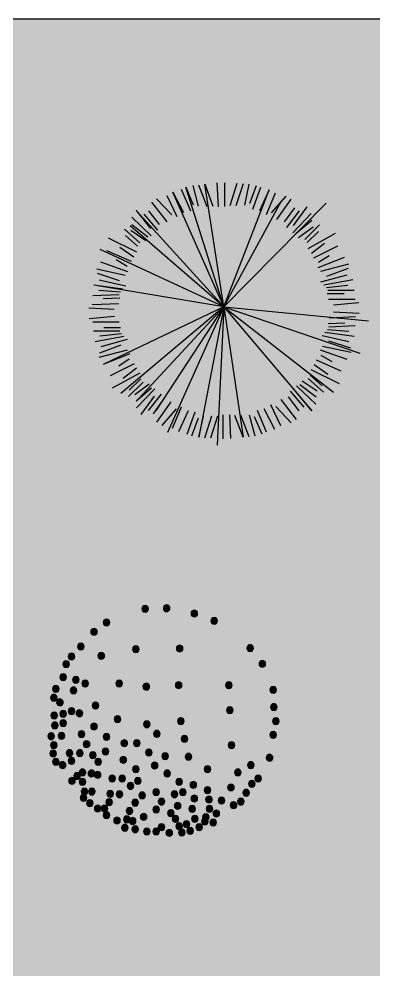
# Model space of a CAD drawing. Header units: metres. Extents: x -21.1 to 22.4, y -24.6 to 9.7.
# Drawn here: x 8.92 to 11.26, y -1.96 to 4.32 of the extents above; entities that cross this region are included whole.
import ezdxf

# ---------------------------------------------------------------- set-up
doc = ezdxf.new("R2010")
doc.units = ezdxf.units.M
for name, pattern in [('Page Boarder', [0]), ('Style Grey Line', [0]), ('Tree Border  Fill', [0])]:
    doc.linetypes.add(name, pattern=pattern)
doc.layers.add('Imported blocks', color=7, linetype='Continuous', true_color=0xc57dd9)
doc.layers.add('Style example', color=7, linetype='Continuous', true_color=0x469c80)

# ---------------------------------------------------------------- blocks, each defined once
blk = doc.blocks.new('Tree_1')
at = {"layer": 'Imported blocks', "transparency": 33554483}
h = blk.add_hatch(color=256, dxfattribs=at)
edge = h.paths.add_edge_path(flags=0)
edge.add_arc((-0.0193, 0.0285), 0.4879, 0, 180)
edge.add_arc((-0.0193, 0.0285), 0.4879, 180, 360)
edge.add_line((0.4685, 0.0285), (0.4685, 0.0285))
at = {"layer": 'Imported blocks', "linetype": 'Style Grey Line'}
for points in [[(-0.1868, 0.4913), (-0.1507, 0.4054)], [(-0.1692, 0.4989), (-0.1396, 0.4296)], [(-0.0193, 0.0285), (-0.1692, 0.4989)], [(-0.1417, 0.5062), (-0.1197, 0.4244)], [(-0.1189, 0.5087), (-0.0861, 0.4235)], [(-0.0193, 0.0285), (-0.0944, 0.5105)], [(-0.0944, 0.5105), (-0.0624, 0.4245)], [(-0.0464, 0.5157), (-0.0418, 0.4223)], [(-0.0193, 0.0285), (0.159, 0.488)], [(-0.016, 0.5163), (-0.016, 0.4229)], [(0.0322, 0.5132), (0.0044, 0.4259)], [(0.0568, 0.5125), (0.0281, 0.4259)], [(0.0797, 0.5109), (0.0617, 0.4282)], [(0.1075, 0.5048), (0.0813, 0.4344)], [(0.1255, 0.4979), (0.0936, 0.4106)], [(0.159, 0.488), (0.1205, 0.4053)], [(-0.284, 0.4534), (-0.2236, 0.39)], [(-0.2429, 0.4659), (-0.2036, 0.3832)], [(-0.0193, 0.0285), (-0.2198, 0.4799)], [(-0.2198, 0.4799), (-0.1774, 0.3989)], [(0.1827, 0.4749), (0.1475, 0.3907)], [(0.2244, 0.4642), (0.1672, 0.3984)], [(0.2448, 0.452), (0.1884, 0.3716)], [(-0.3038, 0.4403), (-0.2435, 0.3623)], [(-0.0193, 0.0285), (0.2081, 0.4455)], [(-0.0193, 0.0285), (0.3828, 0.4365)], [(0.2582, 0.4183), (0.2187, 0.3621)], [(0.307, 0.4213), (0.2538, 0.3486)], [(-0.3808, 0.3804), (-0.3046, 0.3079)], [(-0.3644, 0.407), (-0.3078, 0.3366)], [(-0.0193, 0.0285), (-0.3644, 0.407)], [(-0.3344, 0.3926), (-0.2806, 0.3296)], [(-0.3156, 0.406), (-0.2734, 0.3516)], [(0.2777, 0.4057), (0.227, 0.3405)], [(0.3246, 0.3955), (0.2521, 0.3198)], [(-0.0193, 0.0285), (-0.3876, 0.3467)], [(-0.3815, 0.3525), (-0.3182, 0.3037)], [(0.3267, 0.3676), (0.2658, 0.3162)], [(0.2746, 0.3013), (0.3318, 0.3435)], [(0.2988, 0.2936), (0.3565, 0.3502)], [(-0.35, 0.2797), (-0.4104, 0.3338)], [(-0.3587, 0.2665), (-0.4059, 0.3088)], [(-0.3262, 0.2885), (-0.3854, 0.3282)], [(0.3082, 0.2807), (0.3532, 0.325)], [(0.312, 0.2581), (0.4202, 0.3178)], [(-0.3615, 0.2437), (-0.4725, 0.2987)], [(-0.3737, 0.2241), (-0.4278, 0.262)], [(0.3252, 0.239), (0.3774, 0.2792)], [(0.3345, 0.2215), (0.429, 0.2684)], [(-0.0193, 0.0285), (-0.5057, 0.2536)], [(-0.3822, 0.2062), (-0.4789, 0.249)], [(0.3532, 0.2035), (0.395, 0.2308)], [(-0.3973, 0.1664), (-0.5031, 0.2036)], [(-0.4, 0.1874), (-0.443, 0.2129)], [(0.3516, 0.1824), (0.4554, 0.2241)], [(0.362, 0.168), (0.473, 0.1974)], [(-0.407, 0.1516), (-0.5193, 0.1762)], [(-0.4302, 0.131), (-0.5163, 0.1593)], [(0.362, 0.1263), (0.4657, 0.1543)], [(0.3862, 0.1485), (0.4708, 0.1804)], [(-0.4165, 0.0976), (-0.5311, 0.1133)], [(-0.405, 0.11), (-0.5099, 0.1334)], [(0.3741, 0.1145), (0.4878, 0.1351)], [(0.384, 0.1037), (0.4686, 0.1135)], [(-0.4314, 0.0759), (-0.5351, 0.0714)], [(-0.0193, 0.0285), (-0.5152, 0.1111)], [(-0.4259, 0.0864), (-0.5109, 0.0925)], [(0.3878, 0.08), (0.4538, 0.08)], [(0.39, 0.0934), (0.4939, 0.0934)], [(-0.4324, 0.0403), (-0.5367, 0.0358)], [(-0.4285, 0.0626), (-0.4944, 0.0598)], [(0.3928, 0.0579), (0.4972, 0.0579)], [(0.412, 0.0358), (0.5115, 0.045)], [(-0.4505, 0.0173), (-0.5503, 0.0223)], [(-0.0193, 0.0285), (-0.4933, -0.1986)], [(-0.0193, 0.0285), (-0.4243, -0.3124)], [(-0.0193, 0.0285), (-0.3522, -0.3317)], [(-0.0193, 0.0285), (-0.2857, -0.3779)], [(-0.0193, 0.0285), (-0.2412, -0.4668)], [(-0.0193, 0.0285), (-0.1175, -0.4854)], [(-0.0193, 0.0285), (-0.0458, -0.5163)], [(-0.0193, 0.0285), (0.0565, -0.485)], [(-0.0193, 0.0285), (0.5158, -0.1537)], [(-0.0193, 0.0285), (0.3266, -0.3815)], [(-0.0193, 0.0285), (0.5503, -0.0266)], [(-0.0193, 0.0285), (0.412, -0.3083)], [(0.4127, 0.0082), (0.5125, 0.0032)], [(-0.4499, -0.0102), (-0.5493, -0.0195)], [(-0.4306, -0.0324), (-0.535, -0.0324)], [(0.3907, -0.037), (0.4565, -0.0342)], [(0.3945, -0.0147), (0.4988, -0.0103)], [(-0.4279, -0.0679), (-0.5317, -0.0679)], [(-0.4257, -0.0545), (-0.4916, -0.0545)], [(0.3786, -0.0721), (0.4933, -0.0878)], [(0.388, -0.0609), (0.473, -0.067)], [(0.3935, -0.0503), (0.4973, -0.0459)], [(-0.412, -0.089), (-0.5257, -0.1095)], [(-0.4218, -0.0782), (-0.5065, -0.0879)], [(-0.3999, -0.1008), (-0.5035, -0.1287)], [(0.3671, -0.0844), (0.4721, -0.1079)], [(0.3924, -0.1055), (0.4784, -0.1337)], [(-0.3999, -0.1425), (-0.5109, -0.1718)], [(-0.424, -0.1229), (-0.5087, -0.1548)], [(0.3594, -0.1409), (0.4652, -0.1781)], [(0.3692, -0.1261), (0.4815, -0.1506)], [(-0.3894, -0.1569), (-0.4933, -0.1986)], [(-0.3911, -0.178), (-0.4328, -0.2053)], [(0.3443, -0.1807), (0.441, -0.2234)], [(0.3621, -0.1619), (0.4052, -0.1874)], [(-0.3724, -0.196), (-0.4669, -0.2428)], [(-0.3631, -0.2135), (-0.4153, -0.2536)], [(0.3236, -0.2181), (0.4346, -0.2732)], [(0.3358, -0.1986), (0.3899, -0.2364)], [(-0.3499, -0.2325), (-0.4581, -0.2922)], [(-0.346, -0.2552), (-0.3911, -0.2994)], [(0.3122, -0.2542), (0.3725, -0.3083)], [(0.3209, -0.2409), (0.368, -0.2832)], [(-0.3367, -0.268), (-0.3944, -0.3246)], [(-0.3125, -0.2758), (-0.3696, -0.318)], [(-0.3645, -0.3421), (-0.3037, -0.2907)], [(-0.3625, -0.3699), (-0.29, -0.2943)], [(0.3429, -0.3549), (0.2668, -0.2824)], [(0.3436, -0.327), (0.2803, -0.2782)], [(0.2884, -0.2629), (0.3475, -0.3026)], [(-0.3449, -0.3958), (-0.2917, -0.323)], [(-0.3156, -0.3801), (-0.2649, -0.3149)], [(-0.2961, -0.3928), (-0.2566, -0.3366)], [(0.266, -0.4147), (0.2057, -0.3368)], [(0.2777, -0.3805), (0.2355, -0.3261)], [(0.2965, -0.367), (0.2427, -0.3041)], [(0.3266, -0.3815), (0.2699, -0.311)], [(-0.2827, -0.4264), (-0.2263, -0.346)], [(-0.2623, -0.4387), (-0.205, -0.3728)], [(-0.2206, -0.4494), (-0.1854, -0.3652)], [(0.1819, -0.4543), (0.1395, -0.3734)], [(0.205, -0.4403), (0.1658, -0.3577)], [(0.2461, -0.4278), (0.1857, -0.3645)], [(-0.1968, -0.4624), (-0.1584, -0.3797)], [(-0.1633, -0.4724), (-0.1314, -0.3851)], [(-0.1453, -0.4793), (-0.1192, -0.4088)], [(-0.1175, -0.4854), (-0.0995, -0.4027)], [(-0.0946, -0.4869), (-0.066, -0.4004)], [(-0.0701, -0.4877), (-0.0423, -0.4004)], [(-0.0218, -0.4908), (-0.0218, -0.3973)], [(0.0085, -0.4901), (0.0039, -0.3968)], [(0.0565, -0.485), (0.0245, -0.399)], [(0.081, -0.4832), (0.0482, -0.398)], [(0.1038, -0.4807), (0.0818, -0.3988)], [(0.1313, -0.4734), (0.1017, -0.4041)], [(0.1489, -0.4657), (0.1128, -0.3799)]]:
    blk.add_lwpolyline(points, dxfattribs=at)
blk = doc.blocks.new('Tree_3')
at = {"layer": 'Imported blocks', "transparency": 33554483}
h = blk.add_hatch(color=256, dxfattribs=at)
edge = h.paths.add_edge_path(flags=0)
edge.add_arc((0.02944, 0.06873), 0.001, 0, 180)
edge.add_arc((0.02944, 0.06873), 0.001, 180, 360)
edge.add_line((0.03044, 0.06873), (0.03044, 0.06873))
h = blk.add_hatch(color=256, dxfattribs=at)
edge = h.paths.add_edge_path(flags=0)
edge.add_arc((0.03592, 0.0689), 0.001, 0, 180)
edge.add_arc((0.03592, 0.0689), 0.001, 180, 360)
edge.add_line((0.03692, 0.0689), (0.03692, 0.0689))
h = blk.add_hatch(color=256, dxfattribs=at)
edge = h.paths.add_edge_path(flags=0)
edge.add_arc((0.04428, 0.06732), 0.001, 0, 180)
edge.add_arc((0.04428, 0.06732), 0.001, 180, 360)
edge.add_line((0.04528, 0.06732), (0.04528, 0.06732))
h = blk.add_hatch(color=256, dxfattribs=at)
edge = h.paths.add_edge_path(flags=0)
edge.add_arc((0.01776, 0.06462), 0.001, 0, 180)
edge.add_arc((0.01776, 0.06462), 0.001, 180, 360)
edge.add_line((0.01876, 0.06462), (0.01876, 0.06462))
h = blk.add_hatch(color=256, dxfattribs=at)
edge = h.paths.add_edge_path(flags=0)
edge.add_arc((0.0503, 0.0651), 0.001, 0, 180)
edge.add_arc((0.0503, 0.0651), 0.001, 180, 360)
edge.add_line((0.0513, 0.0651), (0.0513, 0.0651))
h = blk.add_hatch(color=256, dxfattribs=at)
edge = h.paths.add_edge_path(flags=0)
edge.add_arc((0.01397, 0.0618), 0.001, 0, 180)
edge.add_arc((0.01397, 0.0618), 0.001, 180, 360)
edge.add_line((0.01497, 0.0618), (0.01497, 0.0618))
h = blk.add_hatch(color=256, dxfattribs=at)
edge = h.paths.add_edge_path(flags=0)
edge.add_arc((0.01001, 0.05737), 0.001, 0, 180)
edge.add_arc((0.01001, 0.05737), 0.001, 180, 360)
edge.add_line((0.01101, 0.05737), (0.01101, 0.05737))
h = blk.add_hatch(color=256, dxfattribs=at)
edge = h.paths.add_edge_path(flags=0)
edge.add_arc((0.02661, 0.05657), 0.001, 0, 180)
edge.add_arc((0.02661, 0.05657), 0.001, 180, 360)
edge.add_line((0.02761, 0.05657), (0.02761, 0.05657))
h = blk.add_hatch(color=256, dxfattribs=at)
edge = h.paths.add_edge_path(flags=0)
edge.add_arc((0.03985, 0.05674), 0.001, 0, 180)
edge.add_arc((0.03985, 0.05674), 0.001, 180, 360)
edge.add_line((0.04085, 0.05674), (0.04085, 0.05674))
h = blk.add_hatch(color=256, dxfattribs=at)
edge = h.paths.add_edge_path(flags=0)
edge.add_arc((0.06118, 0.05689), 0.001, 0, 180)
edge.add_arc((0.06118, 0.05689), 0.001, 180, 360)
edge.add_line((0.06218, 0.05689), (0.06218, 0.05689))
h = blk.add_hatch(color=256, dxfattribs=at)
edge = h.paths.add_edge_path(flags=0)
edge.add_arc((0.00718, 0.05436), 0.001, 0, 180)
edge.add_arc((0.00718, 0.05436), 0.001, 180, 360)
edge.add_line((0.00818, 0.05436), (0.00818, 0.05436))
h = blk.add_hatch(color=256, dxfattribs=at)
edge = h.paths.add_edge_path(flags=0)
edge.add_arc((0.01617, 0.05453), 0.001, 0, 180)
edge.add_arc((0.01617, 0.05453), 0.001, 180, 360)
edge.add_line((0.01717, 0.05453), (0.01717, 0.05453))
h = blk.add_hatch(color=256, dxfattribs=at)
edge = h.paths.add_edge_path(flags=0)
edge.add_arc((0.00559, 0.052), 0.001, 0, 180)
edge.add_arc((0.00559, 0.052), 0.001, 180, 360)
edge.add_line((0.00659, 0.052), (0.00659, 0.052))
h = blk.add_hatch(color=256, dxfattribs=at)
edge = h.paths.add_edge_path(flags=0)
edge.add_arc((0.06483, 0.05214), 0.001, 0, 180)
edge.add_arc((0.06483, 0.05214), 0.001, 180, 360)
edge.add_line((0.06583, 0.05214), (0.06583, 0.05214))
h = blk.add_hatch(color=256, dxfattribs=at)
edge = h.paths.add_edge_path(flags=0)
edge.add_arc((0.00465, 0.04806), 0.001, 0, 180)
edge.add_arc((0.00465, 0.04806), 0.001, 180, 360)
edge.add_line((0.00565, 0.04806), (0.00565, 0.04806))
h = blk.add_hatch(color=256, dxfattribs=at)
edge = h.paths.add_edge_path(flags=0)
edge.add_arc((0.00845, 0.04725), 0.001, 0, 180)
edge.add_arc((0.00845, 0.04725), 0.001, 180, 360)
edge.add_line((0.00945, 0.04725), (0.00945, 0.04725))
h = blk.add_hatch(color=256, dxfattribs=at)
edge = h.paths.add_edge_path(flags=0)
edge.add_arc((0.01128, 0.04616), 0.001, 0, 180)
edge.add_arc((0.01128, 0.04616), 0.001, 180, 360)
edge.add_line((0.01228, 0.04616), (0.01228, 0.04616))
h = blk.add_hatch(color=256, dxfattribs=at)
edge = h.paths.add_edge_path(flags=0)
edge.add_arc((0.02155, 0.04616), 0.001, 0, 180)
edge.add_arc((0.02155, 0.04616), 0.001, 180, 360)
edge.add_line((0.02255, 0.04616), (0.02255, 0.04616))
h = blk.add_hatch(color=256, dxfattribs=at)
edge = h.paths.add_edge_path(flags=0)
edge.add_arc((0.02977, 0.04521), 0.001, 0, 180)
edge.add_arc((0.02977, 0.04521), 0.001, 180, 360)
edge.add_line((0.03077, 0.04521), (0.03077, 0.04521))
h = blk.add_hatch(color=256, dxfattribs=at)
edge = h.paths.add_edge_path(flags=0)
edge.add_arc((0.03955, 0.04567), 0.001, 0, 180)
edge.add_arc((0.03955, 0.04567), 0.001, 180, 360)
edge.add_line((0.04055, 0.04567), (0.04055, 0.04567))
h = blk.add_hatch(color=256, dxfattribs=at)
edge = h.paths.add_edge_path(flags=0)
edge.add_arc((0.05472, 0.04567), 0.001, 0, 180)
edge.add_arc((0.05472, 0.04567), 0.001, 180, 360)
edge.add_line((0.05572, 0.04567), (0.05572, 0.04567))
h = blk.add_hatch(color=256, dxfattribs=at)
edge = h.paths.add_edge_path(flags=0)
edge.add_arc((0.00243, 0.04458), 0.001, 0, 180)
edge.add_arc((0.00243, 0.04458), 0.001, 180, 360)
edge.add_line((0.00343, 0.04458), (0.00343, 0.04458))
h = blk.add_hatch(color=256, dxfattribs=at)
edge = h.paths.add_edge_path(flags=0)
edge.add_arc((0.00781, 0.04409), 0.001, 0, 180)
edge.add_arc((0.00781, 0.04409), 0.001, 180, 360)
edge.add_line((0.00881, 0.04409), (0.00881, 0.04409))
h = blk.add_hatch(color=256, dxfattribs=at)
edge = h.paths.add_edge_path(flags=0)
edge.add_arc((0.06813, 0.04426), 0.001, 0, 180)
edge.add_arc((0.06813, 0.04426), 0.001, 180, 360)
edge.add_line((0.06913, 0.04426), (0.06913, 0.04426))
h = blk.add_hatch(color=256, dxfattribs=at)
edge = h.paths.add_edge_path(flags=0)
edge.add_arc((0.0018, 0.04188), 0.001, 0, 180)
edge.add_arc((0.0018, 0.04188), 0.001, 180, 360)
edge.add_line((0.0028, 0.04188), (0.0028, 0.04188))
h = blk.add_hatch(color=256, dxfattribs=at)
edge = h.paths.add_edge_path(flags=0)
edge.add_arc((0.00369, 0.04047), 0.001, 0, 180)
edge.add_arc((0.00369, 0.04047), 0.001, 180, 360)
edge.add_line((0.00469, 0.04047), (0.00469, 0.04047))
h = blk.add_hatch(color=256, dxfattribs=at)
edge = h.paths.add_edge_path(flags=0)
edge.add_arc((0.01444, 0.03952), 0.001, 0, 180)
edge.add_arc((0.01444, 0.03952), 0.001, 180, 360)
edge.add_line((0.01544, 0.03952), (0.01544, 0.03952))
h = blk.add_hatch(color=256, dxfattribs=at)
edge = h.paths.add_edge_path(flags=0)
edge.add_arc((0.00196, 0.03653), 0.001, 0, 180)
edge.add_arc((0.00196, 0.03653), 0.001, 180, 360)
edge.add_line((0.00296, 0.03653), (0.00296, 0.03653))
h = blk.add_hatch(color=256, dxfattribs=at)
edge = h.paths.add_edge_path(flags=0)
edge.add_arc((0.00465, 0.03699), 0.001, 0, 180)
edge.add_arc((0.00465, 0.03699), 0.001, 180, 360)
edge.add_line((0.00565, 0.03699), (0.00565, 0.03699))
h = blk.add_hatch(color=256, dxfattribs=at)
edge = h.paths.add_edge_path(flags=0)
edge.add_arc((0.00718, 0.03779), 0.001, 0, 180)
edge.add_arc((0.00718, 0.03779), 0.001, 180, 360)
edge.add_line((0.00818, 0.03779), (0.00818, 0.03779))
h = blk.add_hatch(color=256, dxfattribs=at)
edge = h.paths.add_edge_path(flags=0)
edge.add_arc((0.00955, 0.03716), 0.001, 0, 180)
edge.add_arc((0.00955, 0.03716), 0.001, 180, 360)
edge.add_line((0.01055, 0.03716), (0.01055, 0.03716))
h = blk.add_hatch(color=256, dxfattribs=at)
edge = h.paths.add_edge_path(flags=0)
edge.add_arc((0.05502, 0.03811), 0.001, 0, 180)
edge.add_arc((0.05502, 0.03811), 0.001, 180, 360)
edge.add_line((0.05602, 0.03811), (0.05602, 0.03811))
h = blk.add_hatch(color=256, dxfattribs=at)
edge = h.paths.add_edge_path(flags=0)
edge.add_arc((0.06829, 0.03906), 0.001, 0, 180)
edge.add_arc((0.06829, 0.03906), 0.001, 180, 360)
edge.add_line((0.06929, 0.03906), (0.06929, 0.03906))
h = blk.add_hatch(color=256, dxfattribs=at)
edge = h.paths.add_edge_path(flags=0)
edge.add_arc((0.00213, 0.03352), 0.001, 0, 180)
edge.add_arc((0.00213, 0.03352), 0.001, 180, 360)
edge.add_line((0.00313, 0.03352), (0.00313, 0.03352))
h = blk.add_hatch(color=256, dxfattribs=at)
edge = h.paths.add_edge_path(flags=0)
edge.add_arc((0.00465, 0.03415), 0.001, 0, 180)
edge.add_arc((0.00465, 0.03415), 0.001, 180, 360)
edge.add_line((0.00565, 0.03415), (0.00565, 0.03415))
h = blk.add_hatch(color=256, dxfattribs=at)
edge = h.paths.add_edge_path(flags=0)
edge.add_arc((0.02106, 0.03541), 0.001, 0, 180)
edge.add_arc((0.02106, 0.03541), 0.001, 180, 360)
edge.add_line((0.02206, 0.03541), (0.02206, 0.03541))
h = blk.add_hatch(color=256, dxfattribs=at)
edge = h.paths.add_edge_path(flags=0)
edge.add_arc((0.02991, 0.03383), 0.001, 0, 180)
edge.add_arc((0.02991, 0.03383), 0.001, 180, 360)
edge.add_line((0.03091, 0.03383), (0.03091, 0.03383))
h = blk.add_hatch(color=256, dxfattribs=at)
edge = h.paths.add_edge_path(flags=0)
edge.add_arc((0.04018, 0.03478), 0.001, 0, 180)
edge.add_arc((0.04018, 0.03478), 0.001, 180, 360)
edge.add_line((0.04118, 0.03478), (0.04118, 0.03478))
h = blk.add_hatch(color=256, dxfattribs=at)
edge = h.paths.add_edge_path(flags=0)
edge.add_arc((0.06893, 0.03478), 0.001, 0, 180)
edge.add_arc((0.06893, 0.03478), 0.001, 180, 360)
edge.add_line((0.06993, 0.03478), (0.06993, 0.03478))
h = blk.add_hatch(color=256, dxfattribs=at)
edge = h.paths.add_edge_path(flags=0)
edge.add_arc((0.01018, 0.03084), 0.001, 0, 180)
edge.add_arc((0.01018, 0.03084), 0.001, 180, 360)
edge.add_line((0.01118, 0.03084), (0.01118, 0.03084))
h = blk.add_hatch(color=256, dxfattribs=at)
edge = h.paths.add_edge_path(flags=0)
edge.add_arc((0.01397, 0.0332), 0.001, 0, 180)
edge.add_arc((0.01397, 0.0332), 0.001, 180, 360)
edge.add_line((0.01497, 0.0332), (0.01497, 0.0332))
h = blk.add_hatch(color=256, dxfattribs=at)
edge = h.paths.add_edge_path(flags=0)
edge.add_arc((0.03293, 0.03099), 0.001, 0, 180)
edge.add_arc((0.03293, 0.03099), 0.001, 180, 360)
edge.add_line((0.03393, 0.03099), (0.03393, 0.03099))
h = blk.add_hatch(color=256, dxfattribs=at)
edge = h.paths.add_edge_path(flags=0)
edge.add_arc((0.06813, 0.03067), 0.001, 0, 180)
edge.add_arc((0.06813, 0.03067), 0.001, 180, 360)
edge.add_line((0.06913, 0.03067), (0.06913, 0.03067))
h = blk.add_hatch(color=256, dxfattribs=at)
edge = h.paths.add_edge_path(flags=0)
edge.add_arc((0.001, 0.03021), 0.001, 0, 180)
edge.add_arc((0.001, 0.03021), 0.001, 180, 360)
edge.add_line((0.002, 0.03021), (0.002, 0.03021))
h = blk.add_hatch(color=256, dxfattribs=at)
edge = h.paths.add_edge_path(flags=0)
edge.add_arc((0.00416, 0.03035), 0.001, 0, 180)
edge.add_arc((0.00416, 0.03035), 0.001, 180, 360)
edge.add_line((0.00516, 0.03035), (0.00516, 0.03035))
h = blk.add_hatch(color=256, dxfattribs=at)
edge = h.paths.add_edge_path(flags=0)
edge.add_arc((0.01174, 0.02785), 0.001, 0, 180)
edge.add_arc((0.01174, 0.02785), 0.001, 180, 360)
edge.add_line((0.01274, 0.02785), (0.01274, 0.02785))
h = blk.add_hatch(color=256, dxfattribs=at)
edge = h.paths.add_edge_path(flags=0)
edge.add_arc((0.01776, 0.03006), 0.001, 0, 180)
edge.add_arc((0.01776, 0.03006), 0.001, 180, 360)
edge.add_line((0.01876, 0.03006), (0.01876, 0.03006))
h = blk.add_hatch(color=256, dxfattribs=at)
edge = h.paths.add_edge_path(flags=0)
edge.add_arc((0.02312, 0.02816), 0.001, 0, 180)
edge.add_arc((0.02312, 0.02816), 0.001, 180, 360)
edge.add_line((0.02412, 0.02816), (0.02412, 0.02816))
h = blk.add_hatch(color=256, dxfattribs=at)
edge = h.paths.add_edge_path(flags=0)
edge.add_arc((0.02691, 0.02816), 0.001, 0, 180)
edge.add_arc((0.02691, 0.02816), 0.001, 180, 360)
edge.add_line((0.02791, 0.02816), (0.02791, 0.02816))
h = blk.add_hatch(color=256, dxfattribs=at)
edge = h.paths.add_edge_path(flags=0)
edge.add_arc((0.04128, 0.02943), 0.001, 0, 180)
edge.add_arc((0.04128, 0.02943), 0.001, 180, 360)
edge.add_line((0.04228, 0.02943), (0.04228, 0.02943))
h = blk.add_hatch(color=256, dxfattribs=at)
edge = h.paths.add_edge_path(flags=0)
edge.add_arc((0.00163, 0.025), 0.001, 0, 180)
edge.add_arc((0.00163, 0.025), 0.001, 180, 360)
edge.add_line((0.00263, 0.025), (0.00263, 0.025))
h = blk.add_hatch(color=256, dxfattribs=at)
edge = h.paths.add_edge_path(flags=0)
edge.add_arc((0.0018, 0.02753), 0.001, 0, 180)
edge.add_arc((0.0018, 0.02753), 0.001, 180, 360)
edge.add_line((0.0028, 0.02753), (0.0028, 0.02753))
h = blk.add_hatch(color=256, dxfattribs=at)
edge = h.paths.add_edge_path(flags=0)
edge.add_arc((0.00655, 0.02515), 0.001, 0, 180)
edge.add_arc((0.00655, 0.02515), 0.001, 180, 360)
edge.add_line((0.00755, 0.02515), (0.00755, 0.02515))
h = blk.add_hatch(color=256, dxfattribs=at)
edge = h.paths.add_edge_path(flags=0)
edge.add_arc((0.00971, 0.02515), 0.001, 0, 180)
edge.add_arc((0.00971, 0.02515), 0.001, 180, 360)
edge.add_line((0.01071, 0.02515), (0.01071, 0.02515))
h = blk.add_hatch(color=256, dxfattribs=at)
edge = h.paths.add_edge_path(flags=0)
edge.add_arc((0.01743, 0.02563), 0.001, 0, 180)
edge.add_arc((0.01743, 0.02563), 0.001, 180, 360)
edge.add_line((0.01843, 0.02563), (0.01843, 0.02563))
h = blk.add_hatch(color=256, dxfattribs=at)
edge = h.paths.add_edge_path(flags=0)
edge.add_arc((0.03054, 0.02532), 0.001, 0, 180)
edge.add_arc((0.03054, 0.02532), 0.001, 180, 360)
edge.add_line((0.03154, 0.02532), (0.03154, 0.02532))
h = blk.add_hatch(color=256, dxfattribs=at)
edge = h.paths.add_edge_path(flags=0)
edge.add_arc((0.05552, 0.02753), 0.001, 0, 180)
edge.add_arc((0.05552, 0.02753), 0.001, 180, 360)
edge.add_line((0.05652, 0.02753), (0.05652, 0.02753))
h = blk.add_hatch(color=256, dxfattribs=at)
edge = h.paths.add_edge_path(flags=0)
edge.add_arc((0.00243, 0.02247), 0.001, 0, 180)
edge.add_arc((0.00243, 0.02247), 0.001, 180, 360)
edge.add_line((0.00343, 0.02247), (0.00343, 0.02247))
h = blk.add_hatch(color=256, dxfattribs=at)
edge = h.paths.add_edge_path(flags=0)
edge.add_arc((0.00718, 0.02279), 0.001, 0, 180)
edge.add_arc((0.00718, 0.02279), 0.001, 180, 360)
edge.add_line((0.00818, 0.02279), (0.00818, 0.02279))
h = blk.add_hatch(color=256, dxfattribs=at)
edge = h.paths.add_edge_path(flags=0)
edge.add_arc((0.01364, 0.02452), 0.001, 0, 180)
edge.add_arc((0.01364, 0.02452), 0.001, 180, 360)
edge.add_line((0.01464, 0.02452), (0.01464, 0.02452))
h = blk.add_hatch(color=256, dxfattribs=at)
edge = h.paths.add_edge_path(flags=0)
edge.add_arc((0.01523, 0.02247), 0.001, 0, 180)
edge.add_arc((0.01523, 0.02247), 0.001, 180, 360)
edge.add_line((0.01623, 0.02247), (0.01623, 0.02247))
h = blk.add_hatch(color=256, dxfattribs=at)
edge = h.paths.add_edge_path(flags=0)
edge.add_arc((0.02282, 0.02311), 0.001, 0, 180)
edge.add_arc((0.02282, 0.02311), 0.001, 180, 360)
edge.add_line((0.02382, 0.02311), (0.02382, 0.02311))
h = blk.add_hatch(color=256, dxfattribs=at)
edge = h.paths.add_edge_path(flags=0)
edge.add_arc((0.03546, 0.0242), 0.001, 0, 180)
edge.add_arc((0.03546, 0.0242), 0.001, 180, 360)
edge.add_line((0.03646, 0.0242), (0.03646, 0.0242))
h = blk.add_hatch(color=256, dxfattribs=at)
edge = h.paths.add_edge_path(flags=0)
edge.add_arc((0.04255, 0.02405), 0.001, 0, 180)
edge.add_arc((0.04255, 0.02405), 0.001, 180, 360)
edge.add_line((0.04355, 0.02405), (0.04355, 0.02405))
h = blk.add_hatch(color=256, dxfattribs=at)
edge = h.paths.add_edge_path(flags=0)
edge.add_arc((0.06703, 0.02374), 0.001, 0, 180)
edge.add_arc((0.06703, 0.02374), 0.001, 180, 360)
edge.add_line((0.06803, 0.02374), (0.06803, 0.02374))
h = blk.add_hatch(color=256, dxfattribs=at)
edge = h.paths.add_edge_path(flags=0)
edge.add_arc((0.00449, 0.02152), 0.001, 0, 180)
edge.add_arc((0.00449, 0.02152), 0.001, 180, 360)
edge.add_line((0.00549, 0.02152), (0.00549, 0.02152))
h = blk.add_hatch(color=256, dxfattribs=at)
edge = h.paths.add_edge_path(flags=0)
edge.add_arc((0.01048, 0.01931), 0.001, 0, 180)
edge.add_arc((0.01048, 0.01931), 0.001, 180, 360)
edge.add_line((0.01148, 0.01931), (0.01148, 0.01931))
h = blk.add_hatch(color=256, dxfattribs=at)
edge = h.paths.add_edge_path(flags=0)
edge.add_arc((0.02661, 0.02026), 0.001, 0, 180)
edge.add_arc((0.02661, 0.02026), 0.001, 180, 360)
edge.add_line((0.02761, 0.02026), (0.02761, 0.02026))
h = blk.add_hatch(color=256, dxfattribs=at)
edge = h.paths.add_edge_path(flags=0)
edge.add_arc((0.0323, 0.02136), 0.001, 0, 180)
edge.add_arc((0.0323, 0.02136), 0.001, 180, 360)
edge.add_line((0.0333, 0.02136), (0.0333, 0.02136))
h = blk.add_hatch(color=256, dxfattribs=at)
edge = h.paths.add_edge_path(flags=0)
edge.add_arc((0.04823, 0.02026), 0.001, 0, 180)
edge.add_arc((0.04823, 0.02026), 0.001, 180, 360)
edge.add_line((0.04923, 0.02026), (0.04923, 0.02026))
h = blk.add_hatch(color=256, dxfattribs=at)
edge = h.paths.add_edge_path(flags=0)
edge.add_arc((0.05741, 0.01931), 0.001, 0, 180)
edge.add_arc((0.05741, 0.01931), 0.001, 180, 360)
edge.add_line((0.05841, 0.01931), (0.05841, 0.01931))
h = blk.add_hatch(color=256, dxfattribs=at)
edge = h.paths.add_edge_path(flags=0)
edge.add_arc((0.06134, 0.02152), 0.001, 0, 180)
edge.add_arc((0.06134, 0.02152), 0.001, 180, 360)
edge.add_line((0.06234, 0.02152), (0.06234, 0.02152))
h = blk.add_hatch(color=256, dxfattribs=at)
edge = h.paths.add_edge_path(flags=0)
edge.add_arc((0.00732, 0.01678), 0.001, 0, 180)
edge.add_arc((0.00732, 0.01678), 0.001, 180, 360)
edge.add_line((0.00832, 0.01678), (0.00832, 0.01678))
h = blk.add_hatch(color=256, dxfattribs=at)
edge = h.paths.add_edge_path(flags=0)
edge.add_arc((0.00891, 0.01822), 0.001, 0, 180)
edge.add_arc((0.00891, 0.01822), 0.001, 180, 360)
edge.add_line((0.00991, 0.01822), (0.00991, 0.01822))
h = blk.add_hatch(color=256, dxfattribs=at)
edge = h.paths.add_edge_path(flags=0)
edge.add_arc((0.01048, 0.01647), 0.001, 0, 180)
edge.add_arc((0.01048, 0.01647), 0.001, 180, 360)
edge.add_line((0.01148, 0.01647), (0.01148, 0.01647))
h = blk.add_hatch(color=256, dxfattribs=at)
edge = h.paths.add_edge_path(flags=0)
edge.add_arc((0.01317, 0.019), 0.001, 0, 180)
edge.add_arc((0.01317, 0.019), 0.001, 180, 360)
edge.add_line((0.01417, 0.019), (0.01417, 0.019))
h = blk.add_hatch(color=256, dxfattribs=at)
edge = h.paths.add_edge_path(flags=0)
edge.add_arc((0.01507, 0.01853), 0.001, 0, 180)
edge.add_arc((0.01507, 0.01853), 0.001, 180, 360)
edge.add_line((0.01607, 0.01853), (0.01607, 0.01853))
h = blk.add_hatch(color=256, dxfattribs=at)
edge = h.paths.add_edge_path(flags=0)
edge.add_arc((0.01949, 0.01742), 0.001, 0, 180)
edge.add_arc((0.01949, 0.01742), 0.001, 180, 360)
edge.add_line((0.02049, 0.01742), (0.02049, 0.01742))
h = blk.add_hatch(color=256, dxfattribs=at)
edge = h.paths.add_edge_path(flags=0)
edge.add_arc((0.02249, 0.01742), 0.001, 0, 180)
edge.add_arc((0.02249, 0.01742), 0.001, 180, 360)
edge.add_line((0.02349, 0.01742), (0.02349, 0.01742))
h = blk.add_hatch(color=256, dxfattribs=at)
edge = h.paths.add_edge_path(flags=0)
edge.add_arc((0.02724, 0.01678), 0.001, 0, 180)
edge.add_arc((0.02724, 0.01678), 0.001, 180, 360)
edge.add_line((0.02824, 0.01678), (0.02824, 0.01678))
h = blk.add_hatch(color=256, dxfattribs=at)
edge = h.paths.add_edge_path(flags=0)
edge.add_arc((0.03609, 0.019), 0.001, 0, 180)
edge.add_arc((0.03609, 0.019), 0.001, 180, 360)
edge.add_line((0.03709, 0.019), (0.03709, 0.019))
h = blk.add_hatch(color=256, dxfattribs=at)
edge = h.paths.add_edge_path(flags=0)
edge.add_arc((0.03972, 0.01647), 0.001, 0, 180)
edge.add_arc((0.03972, 0.01647), 0.001, 180, 360)
edge.add_line((0.04072, 0.01647), (0.04072, 0.01647))
h = blk.add_hatch(color=256, dxfattribs=at)
edge = h.paths.add_edge_path(flags=0)
edge.add_arc((0.06357, 0.01742), 0.001, 0, 180)
edge.add_arc((0.06357, 0.01742), 0.001, 180, 360)
edge.add_line((0.06457, 0.01742), (0.06457, 0.01742))
h = blk.add_hatch(color=256, dxfattribs=at)
edge = h.paths.add_edge_path(flags=0)
edge.add_arc((0.01111, 0.01348), 0.001, 0, 180)
edge.add_arc((0.01111, 0.01348), 0.001, 180, 360)
edge.add_line((0.01211, 0.01348), (0.01211, 0.01348))
h = blk.add_hatch(color=256, dxfattribs=at)
edge = h.paths.add_edge_path(flags=0)
edge.add_arc((0.01334, 0.01348), 0.001, 0, 180)
edge.add_arc((0.01334, 0.01348), 0.001, 180, 360)
edge.add_line((0.01434, 0.01348), (0.01434, 0.01348))
h = blk.add_hatch(color=256, dxfattribs=at)
edge = h.paths.add_edge_path(flags=0)
edge.add_arc((0.02502, 0.0152), 0.001, 0, 180)
edge.add_arc((0.02502, 0.0152), 0.001, 180, 360)
edge.add_line((0.02602, 0.0152), (0.02602, 0.0152))
h = blk.add_hatch(color=256, dxfattribs=at)
edge = h.paths.add_edge_path(flags=0)
edge.add_arc((0.04398, 0.01552), 0.001, 0, 180)
edge.add_arc((0.04398, 0.01552), 0.001, 180, 360)
edge.add_line((0.04498, 0.01552), (0.04498, 0.01552))
h = blk.add_hatch(color=256, dxfattribs=at)
edge = h.paths.add_edge_path(flags=0)
edge.add_arc((0.04823, 0.01394), 0.001, 0, 180)
edge.add_arc((0.04823, 0.01394), 0.001, 180, 360)
edge.add_line((0.04923, 0.01394), (0.04923, 0.01394))
h = blk.add_hatch(color=256, dxfattribs=at)
edge = h.paths.add_edge_path(flags=0)
edge.add_arc((0.05535, 0.01474), 0.001, 0, 180)
edge.add_arc((0.05535, 0.01474), 0.001, 180, 360)
edge.add_line((0.05635, 0.01474), (0.05635, 0.01474))
h = blk.add_hatch(color=256, dxfattribs=at)
edge = h.paths.add_edge_path(flags=0)
edge.add_arc((0.06167, 0.01584), 0.001, 0, 180)
edge.add_arc((0.06167, 0.01584), 0.001, 180, 360)
edge.add_line((0.06267, 0.01584), (0.06267, 0.01584))
h = blk.add_hatch(color=256, dxfattribs=at)
edge = h.paths.add_edge_path(flags=0)
edge.add_arc((0.01081, 0.01158), 0.001, 0, 180)
edge.add_arc((0.01081, 0.01158), 0.001, 180, 360)
edge.add_line((0.01181, 0.01158), (0.01181, 0.01158))
h = blk.add_hatch(color=256, dxfattribs=at)
edge = h.paths.add_edge_path(flags=0)
edge.add_arc((0.01886, 0.01284), 0.001, 0, 180)
edge.add_arc((0.01886, 0.01284), 0.001, 180, 360)
edge.add_line((0.01986, 0.01284), (0.01986, 0.01284))
h = blk.add_hatch(color=256, dxfattribs=at)
edge = h.paths.add_edge_path(flags=0)
edge.add_arc((0.02169, 0.01267), 0.001, 0, 180)
edge.add_arc((0.02169, 0.01267), 0.001, 180, 360)
edge.add_line((0.02269, 0.01267), (0.02269, 0.01267))
h = blk.add_hatch(color=256, dxfattribs=at)
edge = h.paths.add_edge_path(flags=0)
edge.add_arc((0.02851, 0.01236), 0.001, 0, 180)
edge.add_arc((0.02851, 0.01236), 0.001, 180, 360)
edge.add_line((0.02951, 0.01236), (0.02951, 0.01236))
h = blk.add_hatch(color=256, dxfattribs=at)
edge = h.paths.add_edge_path(flags=0)
edge.add_arc((0.03276, 0.01331), 0.001, 0, 180)
edge.add_arc((0.03276, 0.01331), 0.001, 180, 360)
edge.add_line((0.03376, 0.01331), (0.03376, 0.01331))
h = blk.add_hatch(color=256, dxfattribs=at)
edge = h.paths.add_edge_path(flags=0)
edge.add_arc((0.03829, 0.01267), 0.001, 0, 180)
edge.add_arc((0.03829, 0.01267), 0.001, 180, 360)
edge.add_line((0.03929, 0.01267), (0.03929, 0.01267))
h = blk.add_hatch(color=256, dxfattribs=at)
edge = h.paths.add_edge_path(flags=0)
edge.add_arc((0.04082, 0.01331), 0.001, 0, 180)
edge.add_arc((0.04082, 0.01331), 0.001, 180, 360)
edge.add_line((0.04182, 0.01331), (0.04182, 0.01331))
h = blk.add_hatch(color=256, dxfattribs=at)
edge = h.paths.add_edge_path(flags=0)
edge.add_arc((0.04428, 0.01141), 0.001, 0, 180)
edge.add_arc((0.04428, 0.01141), 0.001, 180, 360)
edge.add_line((0.04528, 0.01141), (0.04528, 0.01141))
h = blk.add_hatch(color=256, dxfattribs=at)
edge = h.paths.add_edge_path(flags=0)
edge.add_arc((0.0487, 0.01109), 0.001, 0, 180)
edge.add_arc((0.0487, 0.01109), 0.001, 180, 360)
edge.add_line((0.0497, 0.01109), (0.0497, 0.01109))
h = blk.add_hatch(color=256, dxfattribs=at)
edge = h.paths.add_edge_path(flags=0)
edge.add_arc((0.05249, 0.01078), 0.001, 0, 180)
edge.add_arc((0.05249, 0.01078), 0.001, 180, 360)
edge.add_line((0.05349, 0.01078), (0.05349, 0.01078))
h = blk.add_hatch(color=256, dxfattribs=at)
edge = h.paths.add_edge_path(flags=0)
edge.add_arc((0.05991, 0.01316), 0.001, 0, 180)
edge.add_arc((0.05991, 0.01316), 0.001, 180, 360)
edge.add_line((0.06091, 0.01316), (0.06091, 0.01316))
h = blk.add_hatch(color=256, dxfattribs=at)
edge = h.paths.add_edge_path(flags=0)
edge.add_arc((0.01271, 0.01), 0.001, 0, 180)
edge.add_arc((0.01271, 0.01), 0.001, 180, 360)
edge.add_line((0.01371, 0.01), (0.01371, 0.01))
h = blk.add_hatch(color=256, dxfattribs=at)
edge = h.paths.add_edge_path(flags=0)
edge.add_arc((0.01507, 0.00842), 0.001, 0, 180)
edge.add_arc((0.01507, 0.00842), 0.001, 180, 360)
edge.add_line((0.01607, 0.00842), (0.01607, 0.00842))
h = blk.add_hatch(color=256, dxfattribs=at)
edge = h.paths.add_edge_path(flags=0)
edge.add_arc((0.01713, 0.00842), 0.001, 0, 180)
edge.add_arc((0.01713, 0.00842), 0.001, 180, 360)
edge.add_line((0.01813, 0.00842), (0.01813, 0.00842))
h = blk.add_hatch(color=256, dxfattribs=at)
edge = h.paths.add_edge_path(flags=0)
edge.add_arc((0.01856, 0.01031), 0.001, 0, 180)
edge.add_arc((0.01856, 0.01031), 0.001, 180, 360)
edge.add_line((0.01956, 0.01031), (0.01956, 0.01031))
h = blk.add_hatch(color=256, dxfattribs=at)
edge = h.paths.add_edge_path(flags=0)
edge.add_arc((0.02471, 0.00764), 0.001, 0, 180)
edge.add_arc((0.02471, 0.00764), 0.001, 180, 360)
edge.add_line((0.02571, 0.00764), (0.02571, 0.00764))
h = blk.add_hatch(color=256, dxfattribs=at)
edge = h.paths.add_edge_path(flags=0)
edge.add_arc((0.02644, 0.01015), 0.001, 0, 180)
edge.add_arc((0.02644, 0.01015), 0.001, 180, 360)
edge.add_line((0.02744, 0.01015), (0.02744, 0.01015))
h = blk.add_hatch(color=256, dxfattribs=at)
edge = h.paths.add_edge_path(flags=0)
edge.add_arc((0.03276, 0.0081), 0.001, 0, 180)
edge.add_arc((0.03276, 0.0081), 0.001, 180, 360)
edge.add_line((0.03376, 0.0081), (0.03376, 0.0081))
h = blk.add_hatch(color=256, dxfattribs=at)
edge = h.paths.add_edge_path(flags=0)
edge.add_arc((0.03433, 0.01046), 0.001, 0, 180)
edge.add_arc((0.03433, 0.01046), 0.001, 180, 360)
edge.add_line((0.03533, 0.01046), (0.03533, 0.01046))
h = blk.add_hatch(color=256, dxfattribs=at)
edge = h.paths.add_edge_path(flags=0)
edge.add_arc((0.03925, 0.0092), 0.001, 0, 180)
edge.add_arc((0.03925, 0.0092), 0.001, 180, 360)
edge.add_line((0.04025, 0.0092), (0.04025, 0.0092))
h = blk.add_hatch(color=256, dxfattribs=at)
edge = h.paths.add_edge_path(flags=0)
edge.add_arc((0.04365, 0.00827), 0.001, 0, 180)
edge.add_arc((0.04365, 0.00827), 0.001, 180, 360)
edge.add_line((0.04465, 0.00827), (0.04465, 0.00827))
h = blk.add_hatch(color=256, dxfattribs=at)
edge = h.paths.add_edge_path(flags=0)
edge.add_arc((0.04887, 0.00827), 0.001, 0, 180)
edge.add_arc((0.04887, 0.00827), 0.001, 180, 360)
edge.add_line((0.04987, 0.00827), (0.04987, 0.00827))
h = blk.add_hatch(color=256, dxfattribs=at)
edge = h.paths.add_edge_path(flags=0)
edge.add_arc((0.05615, 0.00937), 0.001, 0, 180)
edge.add_arc((0.05615, 0.00937), 0.001, 180, 360)
edge.add_line((0.05715, 0.00937), (0.05715, 0.00937))
h = blk.add_hatch(color=256, dxfattribs=at)
edge = h.paths.add_edge_path(flags=0)
edge.add_arc((0.05835, 0.01046), 0.001, 0, 180)
edge.add_arc((0.05835, 0.01046), 0.001, 180, 360)
edge.add_line((0.05935, 0.01046), (0.05935, 0.01046))
h = blk.add_hatch(color=256, dxfattribs=at)
edge = h.paths.add_edge_path(flags=0)
edge.add_arc((0.01776, 0.00637), 0.001, 0, 180)
edge.add_arc((0.01776, 0.00637), 0.001, 180, 360)
edge.add_line((0.01876, 0.00637), (0.01876, 0.00637))
h = blk.add_hatch(color=256, dxfattribs=at)
edge = h.paths.add_edge_path(flags=0)
edge.add_arc((0.02092, 0.00479), 0.001, 0, 180)
edge.add_arc((0.02092, 0.00479), 0.001, 180, 360)
edge.add_line((0.02192, 0.00479), (0.02192, 0.00479))
h = blk.add_hatch(color=256, dxfattribs=at)
edge = h.paths.add_edge_path(flags=0)
edge.add_arc((0.02392, 0.00511), 0.001, 0, 180)
edge.add_arc((0.02392, 0.00511), 0.001, 180, 360)
edge.add_line((0.02492, 0.00511), (0.02492, 0.00511))
h = blk.add_hatch(color=256, dxfattribs=at)
edge = h.paths.add_edge_path(flags=0)
edge.add_arc((0.02897, 0.00589), 0.001, 0, 180)
edge.add_arc((0.02897, 0.00589), 0.001, 180, 360)
edge.add_line((0.02997, 0.00589), (0.02997, 0.00589))
h = blk.add_hatch(color=256, dxfattribs=at)
edge = h.paths.add_edge_path(flags=0)
edge.add_arc((0.03719, 0.00701), 0.001, 0, 180)
edge.add_arc((0.03719, 0.00701), 0.001, 180, 360)
edge.add_line((0.03819, 0.00701), (0.03819, 0.00701))
h = blk.add_hatch(color=256, dxfattribs=at)
edge = h.paths.add_edge_path(flags=0)
edge.add_arc((0.03862, 0.00526), 0.001, 0, 180)
edge.add_arc((0.03862, 0.00526), 0.001, 180, 360)
edge.add_line((0.03962, 0.00526), (0.03962, 0.00526))
h = blk.add_hatch(color=256, dxfattribs=at)
edge = h.paths.add_edge_path(flags=0)
edge.add_arc((0.04444, 0.00526), 0.001, 0, 180)
edge.add_arc((0.04444, 0.00526), 0.001, 180, 360)
edge.add_line((0.04544, 0.00526), (0.04544, 0.00526))
h = blk.add_hatch(color=256, dxfattribs=at)
edge = h.paths.add_edge_path(flags=0)
edge.add_arc((0.04777, 0.00574), 0.001, 0, 180)
edge.add_arc((0.04777, 0.00574), 0.001, 180, 360)
edge.add_line((0.04877, 0.00574), (0.04877, 0.00574))
h = blk.add_hatch(color=256, dxfattribs=at)
edge = h.paths.add_edge_path(flags=0)
edge.add_arc((0.05093, 0.00684), 0.001, 0, 180)
edge.add_arc((0.05093, 0.00684), 0.001, 180, 360)
edge.add_line((0.05193, 0.00684), (0.05193, 0.00684))
h = blk.add_hatch(color=256, dxfattribs=at)
edge = h.paths.add_edge_path(flags=0)
edge.add_arc((0.02328, 0.00258), 0.001, 0, 180)
edge.add_arc((0.02328, 0.00258), 0.001, 180, 360)
edge.add_line((0.02428, 0.00258), (0.02428, 0.00258))
h = blk.add_hatch(color=256, dxfattribs=at)
edge = h.paths.add_edge_path(flags=0)
edge.add_arc((0.02565, 0.00462), 0.001, 0, 180)
edge.add_arc((0.02565, 0.00462), 0.001, 180, 360)
edge.add_line((0.02665, 0.00462), (0.02665, 0.00462))
h = blk.add_hatch(color=256, dxfattribs=at)
edge = h.paths.add_edge_path(flags=0)
edge.add_arc((0.02644, 0.0021), 0.001, 0, 180)
edge.add_arc((0.02644, 0.0021), 0.001, 180, 360)
edge.add_line((0.02744, 0.0021), (0.02744, 0.0021))
h = blk.add_hatch(color=256, dxfattribs=at)
edge = h.paths.add_edge_path(flags=0)
edge.add_arc((0.03433, 0.00273), 0.001, 0, 180)
edge.add_arc((0.03433, 0.00273), 0.001, 180, 360)
edge.add_line((0.03533, 0.00273), (0.03533, 0.00273))
h = blk.add_hatch(color=256, dxfattribs=at)
edge = h.paths.add_edge_path(flags=0)
edge.add_arc((0.03972, 0.00304), 0.001, 0, 180)
edge.add_arc((0.03972, 0.00304), 0.001, 180, 360)
edge.add_line((0.04072, 0.00304), (0.04072, 0.00304))
h = blk.add_hatch(color=256, dxfattribs=at)
edge = h.paths.add_edge_path(flags=0)
edge.add_arc((0.04191, 0.00368), 0.001, 0, 180)
edge.add_arc((0.04191, 0.00368), 0.001, 180, 360)
edge.add_line((0.04291, 0.00368), (0.04291, 0.00368))
h = blk.add_hatch(color=256, dxfattribs=at)
edge = h.paths.add_edge_path(flags=0)
edge.add_arc((0.04571, 0.00273), 0.001, 0, 180)
edge.add_arc((0.04571, 0.00273), 0.001, 180, 360)
edge.add_line((0.04671, 0.00273), (0.04671, 0.00273))
h = blk.add_hatch(color=256, dxfattribs=at)
edge = h.paths.add_edge_path(flags=0)
edge.add_arc((0.04744, 0.00448), 0.001, 0, 180)
edge.add_arc((0.04744, 0.00448), 0.001, 180, 360)
edge.add_line((0.04844, 0.00448), (0.04844, 0.00448))
h = blk.add_hatch(color=256, dxfattribs=at)
edge = h.paths.add_edge_path(flags=0)
edge.add_arc((0.04997, 0.00416), 0.001, 0, 180)
edge.add_arc((0.04997, 0.00416), 0.001, 180, 360)
edge.add_line((0.05097, 0.00416), (0.05097, 0.00416))
h = blk.add_hatch(color=256, dxfattribs=at)
edge = h.paths.add_edge_path(flags=0)
edge.add_arc((0.02991, 0.00146), 0.001, 0, 180)
edge.add_arc((0.02991, 0.00146), 0.001, 180, 360)
edge.add_line((0.03091, 0.00146), (0.03091, 0.00146))
h = blk.add_hatch(color=256, dxfattribs=at)
edge = h.paths.add_edge_path(flags=0)
edge.add_arc((0.03276, 0.00146), 0.001, 0, 180)
edge.add_arc((0.03276, 0.00146), 0.001, 180, 360)
edge.add_line((0.03376, 0.00146), (0.03376, 0.00146))
h = blk.add_hatch(color=256, dxfattribs=at)
edge = h.paths.add_edge_path(flags=0)
edge.add_arc((0.03672, 0.001), 0.001, 0, 180)
edge.add_arc((0.03672, 0.001), 0.001, 180, 360)
edge.add_line((0.03772, 0.001), (0.03772, 0.001))
h = blk.add_hatch(color=256, dxfattribs=at)
edge = h.paths.add_edge_path(flags=0)
edge.add_arc((0.04049, 0.00115), 0.001, 0, 180)
edge.add_arc((0.04049, 0.00115), 0.001, 180, 360)
edge.add_line((0.04149, 0.00115), (0.04149, 0.00115))
h = blk.add_hatch(color=256, dxfattribs=at)
edge = h.paths.add_edge_path(flags=0)
edge.add_arc((0.04301, 0.00163), 0.001, 0, 180)
edge.add_arc((0.04301, 0.00163), 0.001, 180, 360)
edge.add_line((0.04401, 0.00163), (0.04401, 0.00163))
at = {"layer": 'Imported blocks', "linetype": 'Tree Border  Fill'}
for points in [[(0.03044, 0.06873, 1), (0.02844, 0.06873, 1), (0.03044, 0.06873)], [(0.03692, 0.0689, 1), (0.03492, 0.0689, 1), (0.03692, 0.0689)], [(0.04528, 0.06732, 1), (0.04328, 0.06732, 1), (0.04528, 0.06732)], [(0.01876, 0.06462, 1), (0.01676, 0.06462, 1), (0.01876, 0.06462)], [(0.0513, 0.0651, 1), (0.0493, 0.0651, 1), (0.0513, 0.0651)], [(0.01497, 0.0618, 1), (0.01297, 0.0618, 1), (0.01497, 0.0618)], [(0.01101, 0.05737, 1), (0.00901, 0.05737, 1), (0.01101, 0.05737)], [(0.02761, 0.05657, 1), (0.02561, 0.05657, 1), (0.02761, 0.05657)], [(0.04085, 0.05674, 1), (0.03885, 0.05674, 1), (0.04085, 0.05674)], [(0.06218, 0.05689, 1), (0.06018, 0.05689, 1), (0.06218, 0.05689)], [(0.00818, 0.05436, 1), (0.00618, 0.05436, 1), (0.00818, 0.05436)], [(0.01717, 0.05453, 1), (0.01517, 0.05453, 1), (0.01717, 0.05453)], [(0.00659, 0.052, 1), (0.00459, 0.052, 1), (0.00659, 0.052)], [(0.06583, 0.05214, 1), (0.06383, 0.05214, 1), (0.06583, 0.05214)], [(0.00565, 0.04806, 1), (0.00365, 0.04806, 1), (0.00565, 0.04806)], [(0.00945, 0.04725, 1), (0.00745, 0.04725, 1), (0.00945, 0.04725)], [(0.01228, 0.04616, 1), (0.01028, 0.04616, 1), (0.01228, 0.04616)], [(0.02255, 0.04616, 1), (0.02055, 0.04616, 1), (0.02255, 0.04616)], [(0.03077, 0.04521, 1), (0.02877, 0.04521, 1), (0.03077, 0.04521)], [(0.04055, 0.04567, 1), (0.03855, 0.04567, 1), (0.04055, 0.04567)], [(0.05572, 0.04567, 1), (0.05372, 0.04567, 1), (0.05572, 0.04567)], [(0.00343, 0.04458, 1), (0.00143, 0.04458, 1), (0.00343, 0.04458)], [(0.00881, 0.04409, 1), (0.00681, 0.04409, 1), (0.00881, 0.04409)], [(0.06913, 0.04426, 1), (0.06713, 0.04426, 1), (0.06913, 0.04426)], [(0.0028, 0.04188, 1), (0.0008, 0.04188, 1), (0.0028, 0.04188)], [(0.00469, 0.04047, 1), (0.00269, 0.04047, 1), (0.00469, 0.04047)], [(0.01544, 0.03952, 1), (0.01344, 0.03952, 1), (0.01544, 0.03952)], [(0.00296, 0.03653, 1), (0.00096, 0.03653, 1), (0.00296, 0.03653)], [(0.00565, 0.03699, 1), (0.00365, 0.03699, 1), (0.00565, 0.03699)], [(0.00818, 0.03779, 1), (0.00618, 0.03779, 1), (0.00818, 0.03779)], [(0.01055, 0.03716, 1), (0.00855, 0.03716, 1), (0.01055, 0.03716)], [(0.05602, 0.03811, 1), (0.05402, 0.03811, 1), (0.05602, 0.03811)], [(0.06929, 0.03906, 1), (0.06729, 0.03906, 1), (0.06929, 0.03906)], [(0.00313, 0.03352, 1), (0.00113, 0.03352, 1), (0.00313, 0.03352)], [(0.00565, 0.03415, 1), (0.00365, 0.03415, 1), (0.00565, 0.03415)], [(0.02206, 0.03541, 1), (0.02006, 0.03541, 1), (0.02206, 0.03541)], [(0.03091, 0.03383, 1), (0.02891, 0.03383, 1), (0.03091, 0.03383)], [(0.04118, 0.03478, 1), (0.03918, 0.03478, 1), (0.04118, 0.03478)], [(0.06993, 0.03478, 1), (0.06793, 0.03478, 1), (0.06993, 0.03478)], [(0.01118, 0.03084, 1), (0.00918, 0.03084, 1), (0.01118, 0.03084)], [(0.01497, 0.0332, 1), (0.01297, 0.0332, 1), (0.01497, 0.0332)], [(0.03393, 0.03099, 1), (0.03193, 0.03099, 1), (0.03393, 0.03099)], [(0.06913, 0.03067, 1), (0.06713, 0.03067, 1), (0.06913, 0.03067)], [(0.002, 0.03021, 1), (0, 0.03021, 1), (0.002, 0.03021)], [(0.00516, 0.03035, 1), (0.00316, 0.03035, 1), (0.00516, 0.03035)], [(0.01274, 0.02785, 1), (0.01074, 0.02785, 1), (0.01274, 0.02785)], [(0.01876, 0.03006, 1), (0.01676, 0.03006, 1), (0.01876, 0.03006)], [(0.02412, 0.02816, 1), (0.02212, 0.02816, 1), (0.02412, 0.02816)], [(0.02791, 0.02816, 1), (0.02591, 0.02816, 1), (0.02791, 0.02816)], [(0.04228, 0.02943, 1), (0.04028, 0.02943, 1), (0.04228, 0.02943)], [(0.00263, 0.025, 1), (0.00063, 0.025, 1), (0.00263, 0.025)], [(0.0028, 0.02753, 1), (0.0008, 0.02753, 1), (0.0028, 0.02753)], [(0.00755, 0.02515, 1), (0.00555, 0.02515, 1), (0.00755, 0.02515)], [(0.01071, 0.02515, 1), (0.00871, 0.02515, 1), (0.01071, 0.02515)], [(0.01843, 0.02563, 1), (0.01643, 0.02563, 1), (0.01843, 0.02563)], [(0.03154, 0.02532, 1), (0.02954, 0.02532, 1), (0.03154, 0.02532)], [(0.05652, 0.02753, 1), (0.05452, 0.02753, 1), (0.05652, 0.02753)], [(0.00343, 0.02247, 1), (0.00143, 0.02247, 1), (0.00343, 0.02247)], [(0.00818, 0.02279, 1), (0.00618, 0.02279, 1), (0.00818, 0.02279)], [(0.01464, 0.02452, 1), (0.01264, 0.02452, 1), (0.01464, 0.02452)], [(0.01623, 0.02247, 1), (0.01423, 0.02247, 1), (0.01623, 0.02247)], [(0.02382, 0.02311, 1), (0.02182, 0.02311, 1), (0.02382, 0.02311)], [(0.03646, 0.0242, 1), (0.03446, 0.0242, 1), (0.03646, 0.0242)], [(0.04355, 0.02405, 1), (0.04155, 0.02405, 1), (0.04355, 0.02405)], [(0.06803, 0.02374, 1), (0.06603, 0.02374, 1), (0.06803, 0.02374)], [(0.00549, 0.02152, 1), (0.00349, 0.02152, 1), (0.00549, 0.02152)], [(0.01148, 0.01931, 1), (0.00948, 0.01931, 1), (0.01148, 0.01931)], [(0.02761, 0.02026, 1), (0.02561, 0.02026, 1), (0.02761, 0.02026)], [(0.0333, 0.02136, 1), (0.0313, 0.02136, 1), (0.0333, 0.02136)], [(0.04923, 0.02026, 1), (0.04723, 0.02026, 1), (0.04923, 0.02026)], [(0.05841, 0.01931, 1), (0.05641, 0.01931, 1), (0.05841, 0.01931)], [(0.06234, 0.02152, 1), (0.06034, 0.02152, 1), (0.06234, 0.02152)], [(0.00832, 0.01678, 1), (0.00632, 0.01678, 1), (0.00832, 0.01678)], [(0.00991, 0.01822, 1), (0.00791, 0.01822, 1), (0.00991, 0.01822)], [(0.01148, 0.01647, 1), (0.00948, 0.01647, 1), (0.01148, 0.01647)], [(0.01417, 0.019, 1), (0.01217, 0.019, 1), (0.01417, 0.019)], [(0.01607, 0.01853, 1), (0.01407, 0.01853, 1), (0.01607, 0.01853)], [(0.02049, 0.01742, 1), (0.01849, 0.01742, 1), (0.02049, 0.01742)], [(0.02349, 0.01742, 1), (0.02149, 0.01742, 1), (0.02349, 0.01742)], [(0.02824, 0.01678, 1), (0.02624, 0.01678, 1), (0.02824, 0.01678)], [(0.03709, 0.019, 1), (0.03509, 0.019, 1), (0.03709, 0.019)], [(0.04072, 0.01647, 1), (0.03872, 0.01647, 1), (0.04072, 0.01647)], [(0.06457, 0.01742, 1), (0.06257, 0.01742, 1), (0.06457, 0.01742)], [(0.01211, 0.01348, 1), (0.01011, 0.01348, 1), (0.01211, 0.01348)], [(0.01434, 0.01348, 1), (0.01234, 0.01348, 1), (0.01434, 0.01348)], [(0.02602, 0.0152, 1), (0.02402, 0.0152, 1), (0.02602, 0.0152)], [(0.04498, 0.01552, 1), (0.04298, 0.01552, 1), (0.04498, 0.01552)], [(0.04923, 0.01394, 1), (0.04723, 0.01394, 1), (0.04923, 0.01394)], [(0.05635, 0.01474, 1), (0.05435, 0.01474, 1), (0.05635, 0.01474)], [(0.06267, 0.01584, 1), (0.06067, 0.01584, 1), (0.06267, 0.01584)], [(0.01181, 0.01158, 1), (0.00981, 0.01158, 1), (0.01181, 0.01158)], [(0.01986, 0.01284, 1), (0.01786, 0.01284, 1), (0.01986, 0.01284)], [(0.02269, 0.01267, 1), (0.02069, 0.01267, 1), (0.02269, 0.01267)], [(0.02951, 0.01236, 1), (0.02751, 0.01236, 1), (0.02951, 0.01236)], [(0.03376, 0.01331, 1), (0.03176, 0.01331, 1), (0.03376, 0.01331)], [(0.03929, 0.01267, 1), (0.03729, 0.01267, 1), (0.03929, 0.01267)], [(0.04182, 0.01331, 1), (0.03982, 0.01331, 1), (0.04182, 0.01331)], [(0.04528, 0.01141, 1), (0.04328, 0.01141, 1), (0.04528, 0.01141)], [(0.0497, 0.01109, 1), (0.0477, 0.01109, 1), (0.0497, 0.01109)], [(0.05349, 0.01078, 1), (0.05149, 0.01078, 1), (0.05349, 0.01078)], [(0.06091, 0.01316, 1), (0.05891, 0.01316, 1), (0.06091, 0.01316)], [(0.01371, 0.01, 1), (0.01171, 0.01, 1), (0.01371, 0.01)], [(0.01607, 0.00842, 1), (0.01407, 0.00842, 1), (0.01607, 0.00842)], [(0.01813, 0.00842, 1), (0.01613, 0.00842, 1), (0.01813, 0.00842)], [(0.01956, 0.01031, 1), (0.01756, 0.01031, 1), (0.01956, 0.01031)], [(0.02571, 0.00764, 1), (0.02371, 0.00764, 1), (0.02571, 0.00764)], [(0.02744, 0.01015, 1), (0.02544, 0.01015, 1), (0.02744, 0.01015)], [(0.03376, 0.0081, 1), (0.03176, 0.0081, 1), (0.03376, 0.0081)], [(0.03533, 0.01046, 1), (0.03333, 0.01046, 1), (0.03533, 0.01046)], [(0.04025, 0.0092, 1), (0.03825, 0.0092, 1), (0.04025, 0.0092)], [(0.04465, 0.00827, 1), (0.04265, 0.00827, 1), (0.04465, 0.00827)], [(0.04987, 0.00827, 1), (0.04787, 0.00827, 1), (0.04987, 0.00827)], [(0.05715, 0.00937, 1), (0.05515, 0.00937, 1), (0.05715, 0.00937)], [(0.05935, 0.01046, 1), (0.05735, 0.01046, 1), (0.05935, 0.01046)], [(0.01876, 0.00637, 1), (0.01676, 0.00637, 1), (0.01876, 0.00637)], [(0.02192, 0.00479, 1), (0.01992, 0.00479, 1), (0.02192, 0.00479)], [(0.02492, 0.00511, 1), (0.02292, 0.00511, 1), (0.02492, 0.00511)], [(0.02997, 0.00589, 1), (0.02797, 0.00589, 1), (0.02997, 0.00589)], [(0.03819, 0.00701, 1), (0.03619, 0.00701, 1), (0.03819, 0.00701)], [(0.03962, 0.00526, 1), (0.03762, 0.00526, 1), (0.03962, 0.00526)], [(0.04544, 0.00526, 1), (0.04344, 0.00526, 1), (0.04544, 0.00526)], [(0.04877, 0.00574, 1), (0.04677, 0.00574, 1), (0.04877, 0.00574)], [(0.05193, 0.00684, 1), (0.04993, 0.00684, 1), (0.05193, 0.00684)], [(0.02428, 0.00258, 1), (0.02228, 0.00258, 1), (0.02428, 0.00258)], [(0.02665, 0.00462, 1), (0.02465, 0.00462, 1), (0.02665, 0.00462)], [(0.02744, 0.0021, 1), (0.02544, 0.0021, 1), (0.02744, 0.0021)], [(0.03533, 0.00273, 1), (0.03333, 0.00273, 1), (0.03533, 0.00273)], [(0.04072, 0.00304, 1), (0.03872, 0.00304, 1), (0.04072, 0.00304)], [(0.04291, 0.00368, 1), (0.04091, 0.00368, 1), (0.04291, 0.00368)], [(0.04671, 0.00273, 1), (0.04471, 0.00273, 1), (0.04671, 0.00273)], [(0.04844, 0.00448, 1), (0.04644, 0.00448, 1), (0.04844, 0.00448)], [(0.05097, 0.00416, 1), (0.04897, 0.00416, 1), (0.05097, 0.00416)], [(0.03091, 0.00146, 1), (0.02891, 0.00146, 1), (0.03091, 0.00146)], [(0.03376, 0.00146, 1), (0.03176, 0.00146, 1), (0.03376, 0.00146)], [(0.03772, 0.001, 1), (0.03572, 0.001, 1), (0.03772, 0.001)], [(0.04149, 0.00115, 1), (0.03949, 0.00115, 1), (0.04149, 0.00115)], [(0.04401, 0.00163, 1), (0.04201, 0.00163, 1), (0.04401, 0.00163)]]:
    blk.add_lwpolyline(points, format="xyb", close=True, dxfattribs=at)

msp = doc.modelspace()

# ---------------------------------------------------------------- hatches: boundary and pattern name
at = {"layer": 'Style example', "transparency": 33554483}
for points in [[(-7.4747, -24.2776), (22.3556, -24.2776), (22.3556, 4.3214), (-7.4747, 4.3214), (-7.4747, -24.2776)], [(-7.8135, -24.6336), (22.0168, -24.6336), (22.0168, 3.9654), (-7.8135, 3.9654), (-7.8135, -24.6336)]]:
    msp.add_hatch(color=256, dxfattribs=at).paths.add_polyline_path(points, flags=0)

# ---------------------------------------------------------------- linework, layer by layer
at = {"layer": 'Style example', "linetype": 'Page Boarder'}
msp.add_lwpolyline([(-7.4747, -24.2776), (22.3556, -24.2776), (22.3556, 4.3214), (-7.4747, 4.3214), (-7.4747, -24.2776)], close=True, dxfattribs=at)

# ---------------------------------------------------------------- block references
at = {"layer": 'Imported blocks'}
for name, p, xscale, yscale in [('Tree_1', (10.3051, 2.3736), 1.678003409676438, 1.678003409676438), ('Tree_3', (9.1107, -1.0752), 21.84792314489239, 21.84792314489239)]:
    msp.add_blockref(name, p, dxfattribs=dict(at, xscale=xscale, yscale=yscale))

doc.saveas('drawing.dxf')
